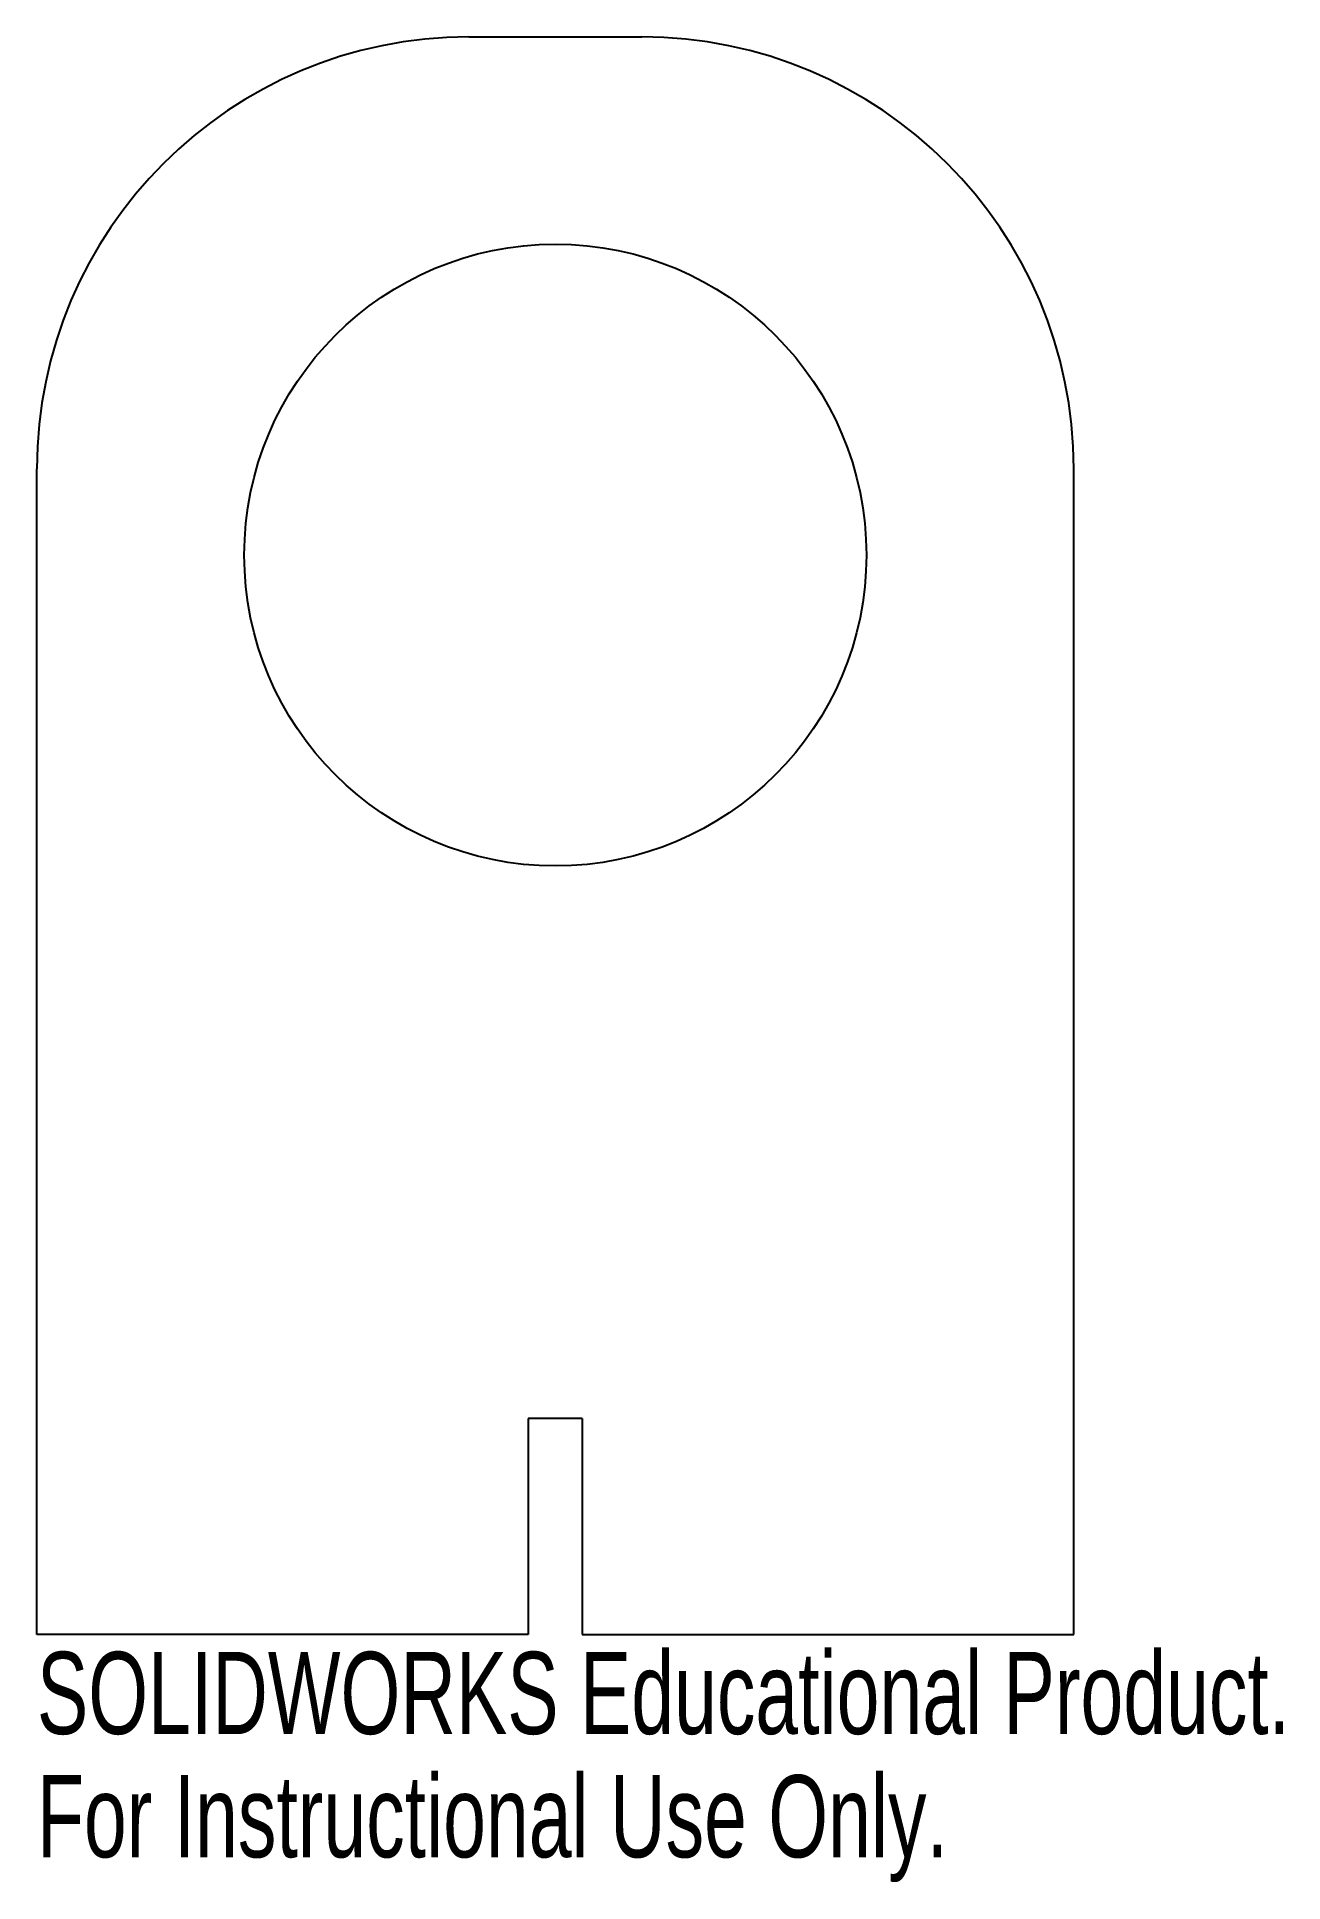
# Model space of a CAD drawing. Header units: inches. Extents: x -1.2 to 1.68, y -3.07 to 1.2.
import ezdxf

# ---------------------------------------------------------------- set-up
doc = ezdxf.new("R2010")
doc.units = ezdxf.units.IN
doc.header["$MEASUREMENT"] = 0
doc.styles.add('SLDTEXTSTYLE0', font='TXT', dxfattribs={"width": 0.7})

msp = doc.modelspace()

# ---------------------------------------------------------------- linework, layer by layer
at = {"color": 7, "linetype": 'Continuous', "lineweight": 25}
for p, q in [((-0.2, 1.2), (0.2, 1.2)), ((-1.2, -2.5), (-1.2, 0.2)), ((1.2, -2.5), (1.2, 0.2)), ((-0.0625, -2), (-0.0625, -2.5)), ((0.0625, -2), (-0.0625, -2)), ((0.0625, -2), (0.0625, -2.5)), ((-0.0625, -2.5), (-1.2, -2.5)), ((0.0625, -2.5), (1.2, -2.5))]:
    msp.add_line(p, q, dxfattribs=at)
msp.add_circle((0, 0), 0.72, dxfattribs=at)
for centre, start, end in [((-0.2, 0.2), 90, 180), ((0.2, 0.2), 0, 90)]:
    msp.add_arc(centre, 1, start, end, dxfattribs=at)

# ---------------------------------------------------------------- texts
at = {"color": 7, "linetype": 'Continuous', "char_height": 0.1903, "attachment_point": 1, "style": 'SLDTEXTSTYLE0'}
for s, insert in [('SOLIDWORKS Educational Product.', (-1.2, -2.5401)), ('For Instructional Use Only.', (-1.2, -2.8256))]:
    msp.add_mtext(s, dxfattribs=dict(at, insert=insert))

doc.saveas('drawing.dxf')
